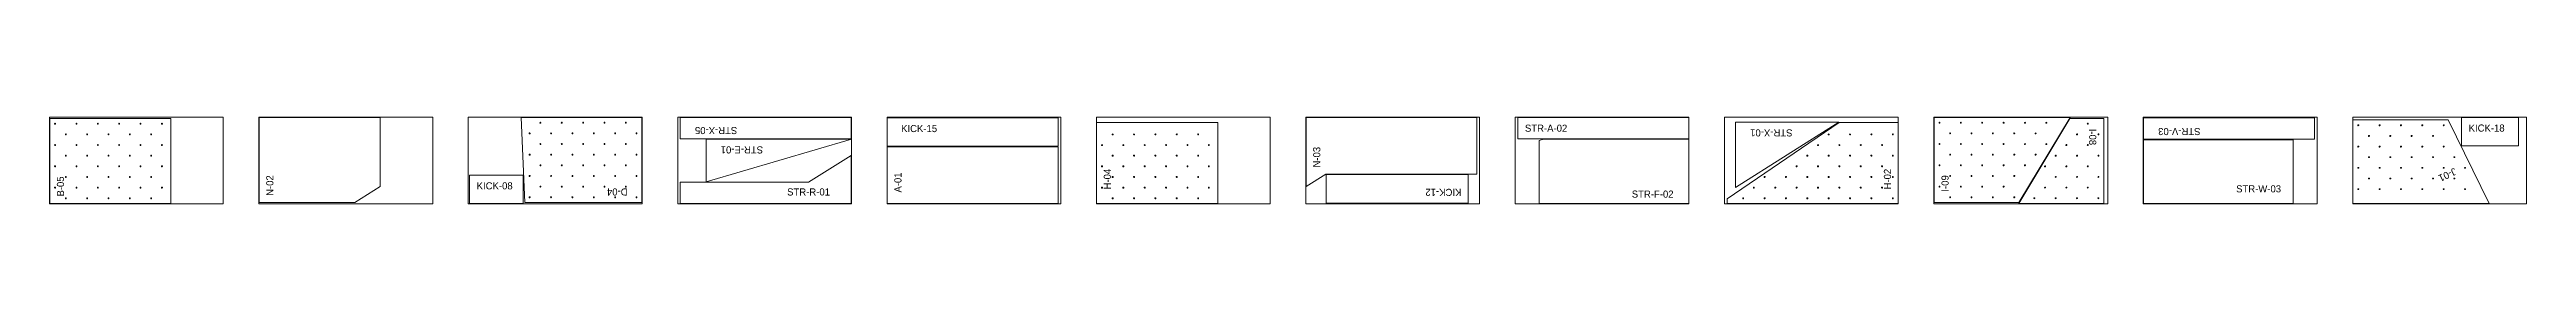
# Model space of a CAD drawing. Extents: x 0 to 287620, y 0 to 1220.
# Drawn here: x 144060 to 178840, y 0 to 1220 of the extents above; entities that cross this region are included whole.
import ezdxf

# ---------------------------------------------------------------- set-up
doc = ezdxf.new("R2010")
doc.units = 0
doc.header["$MEASUREMENT"] = 0
for name, color, linetype, lineweight in [('CUSTOM', 7, 'CONTINUOUS', 0), ('drilling', 7, 'CONTINUOUS', 0), ('FINAL', 7, 'CONTINUOUS', 0)]:
    doc.layers.add(name, color=color, linetype=linetype, lineweight=lineweight)

msp = doc.modelspace()

# ---------------------------------------------------------------- linework, layer by layer
at = {"layer": 'CUSTOM', "lineweight": 0}
for points in [[(144060, 0), (146500, 0), (146500, 1220), (144060, 1220)], [(147000, 0), (149440, 0), (149440, 1220), (147000, 1220)], [(149940, 0), (152380, 0), (152380, 1220), (149940, 1220)], [(152880, 0), (155320, 0), (155320, 1220), (152880, 1220)], [(155820, 0), (158260, 0), (158260, 1220), (155820, 1220)], [(158760, 0), (161200, 0), (161200, 1220), (158760, 1220)], [(161700, 0), (164140, 0), (164140, 1220), (161700, 1220)], [(164640, 0), (167080, 0), (167080, 1220), (164640, 1220)], [(167580, 0), (170020, 0), (170020, 1220), (167580, 1220)], [(170520, 0), (172960, 0), (172960, 1220), (170520, 1220)], [(173460, 0), (175900, 0), (175900, 1220), (173460, 1220)], [(176400, 0), (178840, 0), (178840, 1220), (176400, 1220)]]:
    msp.add_lwpolyline(points, close=True, dxfattribs=at)
at = {"layer": 'drilling', "lineweight": 0}
for points in [[(144138, 1134), (144134, 1133), (144132, 1131), (144132, 1127), (144133, 1124), (144136, 1122), (144140, 1122), (144143, 1124), (144144, 1127), (144144, 1131), (144142, 1133)], [(144438, 1134), (144434, 1133), (144432, 1131), (144432, 1127), (144433, 1124), (144436, 1122), (144440, 1122), (144443, 1124), (144444, 1127), (144444, 1131), (144442, 1133)], [(144738, 1134), (144734, 1133), (144732, 1131), (144732, 1127), (144733, 1124), (144736, 1122), (144740, 1122), (144743, 1124), (144744, 1127), (144744, 1131), (144742, 1133)], [(145038, 1134), (145034, 1133), (145032, 1131), (145032, 1127), (145033, 1124), (145036, 1122), (145040, 1122), (145043, 1124), (145044, 1127), (145044, 1131), (145042, 1133)], [(145338, 1134), (145334, 1133), (145332, 1131), (145332, 1127), (145333, 1124), (145336, 1122), (145340, 1122), (145343, 1124), (145344, 1127), (145344, 1131), (145342, 1133)], [(145638, 1134), (145634, 1133), (145632, 1131), (145632, 1127), (145633, 1124), (145636, 1122), (145640, 1122), (145643, 1124), (145644, 1127), (145644, 1131), (145642, 1133)], [(150946, 1142), (150947, 1138), (150949, 1136), (150953, 1136), (150956, 1137), (150958, 1140), (150958, 1144), (150956, 1147), (150953, 1148), (150949, 1148), (150947, 1146)], [(151246, 1142), (151247, 1138), (151249, 1136), (151253, 1136), (151256, 1137), (151258, 1140), (151258, 1144), (151256, 1147), (151253, 1148), (151249, 1148), (151247, 1146)], [(151546, 1142), (151547, 1138), (151549, 1136), (151553, 1136), (151556, 1137), (151558, 1140), (151558, 1144), (151556, 1147), (151553, 1148), (151549, 1148), (151547, 1146)], [(151846, 1142), (151847, 1138), (151849, 1136), (151853, 1136), (151856, 1137), (151858, 1140), (151858, 1144), (151856, 1147), (151853, 1148), (151849, 1148), (151847, 1146)], [(152146, 1142), (152147, 1138), (152149, 1136), (152153, 1136), (152156, 1137), (152158, 1140), (152158, 1144), (152156, 1147), (152153, 1148), (152149, 1148), (152147, 1146)], [(170598, 1148), (170594, 1147), (170592, 1145), (170592, 1141), (170593, 1138), (170596, 1136), (170600, 1136), (170603, 1138), (170604, 1141), (170604, 1145), (170602, 1147)], [(170898, 1148), (170894, 1147), (170892, 1145), (170892, 1141), (170893, 1138), (170896, 1136), (170900, 1136), (170903, 1138), (170904, 1141), (170904, 1145), (170902, 1147)], [(171198, 1148), (171194, 1147), (171192, 1145), (171192, 1141), (171193, 1138), (171196, 1136), (171200, 1136), (171203, 1138), (171204, 1141), (171204, 1145), (171202, 1147)], [(171498, 1148), (171494, 1147), (171492, 1145), (171492, 1141), (171493, 1138), (171496, 1136), (171500, 1136), (171503, 1138), (171504, 1141), (171504, 1145), (171502, 1147)], [(171798, 1148), (171794, 1147), (171792, 1145), (171792, 1141), (171793, 1138), (171796, 1136), (171800, 1136), (171803, 1138), (171804, 1141), (171804, 1145), (171802, 1147)], [(172098, 1148), (172094, 1147), (172092, 1145), (172092, 1141), (172093, 1138), (172096, 1136), (172100, 1136), (172103, 1138), (172104, 1141), (172104, 1145), (172102, 1147)], [(172680, 1122), (172683, 1123), (172686, 1125), (172686, 1129), (172685, 1132), (172682, 1134), (172678, 1134), (172675, 1132), (172673, 1129), (172674, 1125), (172676, 1123)], [(176472, 1106), (176473, 1103), (176475, 1100), (176479, 1100), (176482, 1101), (176484, 1104), (176484, 1108), (176482, 1111), (176479, 1113), (176475, 1112), (176473, 1110)], [(176772, 1106), (176773, 1103), (176775, 1100), (176779, 1100), (176782, 1101), (176784, 1104), (176784, 1108), (176782, 1111), (176779, 1113), (176775, 1112), (176773, 1110)], [(177072, 1106), (177073, 1103), (177075, 1100), (177079, 1100), (177082, 1101), (177084, 1104), (177084, 1108), (177082, 1111), (177079, 1113), (177075, 1112), (177073, 1110)], [(177372, 1106), (177373, 1103), (177375, 1100), (177379, 1100), (177382, 1101), (177384, 1104), (177384, 1108), (177382, 1111), (177379, 1113), (177375, 1112), (177373, 1110)], [(177672, 1106), (177673, 1103), (177675, 1100), (177679, 1100), (177682, 1101), (177684, 1104), (177684, 1108), (177682, 1111), (177679, 1113), (177675, 1112), (177673, 1110)], [(144138, 834), (144134, 833), (144132, 831), (144132, 827), (144133, 824), (144136, 822), (144140, 822), (144143, 824), (144144, 827), (144144, 831), (144142, 833)], [(144288, 984), (144284, 983), (144282, 981), (144282, 977), (144283, 974), (144286, 972), (144290, 972), (144293, 974), (144294, 977), (144294, 981), (144292, 983)], [(144438, 834), (144434, 833), (144432, 831), (144432, 827), (144433, 824), (144436, 822), (144440, 822), (144443, 824), (144444, 827), (144444, 831), (144442, 833)], [(144588, 984), (144584, 983), (144582, 981), (144582, 977), (144583, 974), (144586, 972), (144590, 972), (144593, 974), (144594, 977), (144594, 981), (144592, 983)], [(144738, 834), (144734, 833), (144732, 831), (144732, 827), (144733, 824), (144736, 822), (144740, 822), (144743, 824), (144744, 827), (144744, 831), (144742, 833)], [(144888, 984), (144884, 983), (144882, 981), (144882, 977), (144883, 974), (144886, 972), (144890, 972), (144893, 974), (144894, 977), (144894, 981), (144892, 983)], [(145038, 834), (145034, 833), (145032, 831), (145032, 827), (145033, 824), (145036, 822), (145040, 822), (145043, 824), (145044, 827), (145044, 831), (145042, 833)], [(145188, 984), (145184, 983), (145182, 981), (145182, 977), (145183, 974), (145186, 972), (145190, 972), (145193, 974), (145194, 977), (145194, 981), (145192, 983)], [(145338, 834), (145334, 833), (145332, 831), (145332, 827), (145333, 824), (145336, 822), (145340, 822), (145343, 824), (145344, 827), (145344, 831), (145342, 833)], [(145488, 984), (145484, 983), (145482, 981), (145482, 977), (145483, 974), (145486, 972), (145490, 972), (145493, 974), (145494, 977), (145494, 981), (145492, 983)], [(145638, 834), (145634, 833), (145632, 831), (145632, 827), (145633, 824), (145636, 822), (145640, 822), (145643, 824), (145644, 827), (145644, 831), (145642, 833)], [(150796, 992), (150797, 988), (150799, 986), (150803, 986), (150806, 987), (150808, 990), (150808, 994), (150806, 997), (150803, 998), (150799, 998), (150797, 996)], [(150796, 692), (150797, 688), (150799, 686), (150803, 686), (150806, 687), (150808, 690), (150808, 694), (150806, 697), (150803, 698), (150799, 698), (150797, 696)], [(150946, 842), (150947, 838), (150949, 836), (150953, 836), (150956, 837), (150958, 840), (150958, 844), (150956, 847), (150953, 848), (150949, 848), (150947, 846)], [(151096, 992), (151097, 988), (151099, 986), (151103, 986), (151106, 987), (151108, 990), (151108, 994), (151106, 997), (151103, 998), (151099, 998), (151097, 996)], [(151096, 692), (151097, 688), (151099, 686), (151103, 686), (151106, 687), (151108, 690), (151108, 694), (151106, 697), (151103, 698), (151099, 698), (151097, 696)], [(151246, 842), (151247, 838), (151249, 836), (151253, 836), (151256, 837), (151258, 840), (151258, 844), (151256, 847), (151253, 848), (151249, 848), (151247, 846)], [(151396, 992), (151397, 988), (151399, 986), (151403, 986), (151406, 987), (151408, 990), (151408, 994), (151406, 997), (151403, 998), (151399, 998), (151397, 996)], [(151396, 692), (151397, 688), (151399, 686), (151403, 686), (151406, 687), (151408, 690), (151408, 694), (151406, 697), (151403, 698), (151399, 698), (151397, 696)], [(151546, 842), (151547, 838), (151549, 836), (151553, 836), (151556, 837), (151558, 840), (151558, 844), (151556, 847), (151553, 848), (151549, 848), (151547, 846)], [(151696, 992), (151697, 988), (151699, 986), (151703, 986), (151706, 987), (151708, 990), (151708, 994), (151706, 997), (151703, 998), (151699, 998), (151697, 996)], [(151696, 692), (151697, 688), (151699, 686), (151703, 686), (151706, 687), (151708, 690), (151708, 694), (151706, 697), (151703, 698), (151699, 698), (151697, 696)], [(151846, 842), (151847, 838), (151849, 836), (151853, 836), (151856, 837), (151858, 840), (151858, 844), (151856, 847), (151853, 848), (151849, 848), (151847, 846)], [(151996, 992), (151997, 988), (151999, 986), (152003, 986), (152006, 987), (152008, 990), (152008, 994), (152006, 997), (152003, 998), (151999, 998), (151997, 996)], [(151996, 692), (151997, 688), (151999, 686), (152003, 686), (152006, 687), (152008, 690), (152008, 694), (152006, 697), (152003, 698), (151999, 698), (151997, 696)], [(152146, 842), (152147, 838), (152149, 836), (152153, 836), (152156, 837), (152158, 840), (152158, 844), (152156, 847), (152153, 848), (152149, 848), (152147, 846)], [(152296, 992), (152297, 988), (152299, 986), (152303, 986), (152306, 987), (152308, 990), (152308, 994), (152306, 997), (152303, 998), (152299, 998), (152297, 996)], [(152296, 692), (152297, 688), (152299, 686), (152303, 686), (152306, 687), (152308, 690), (152308, 694), (152306, 697), (152303, 698), (152299, 698), (152297, 696)], [(158838, 834), (158834, 833), (158832, 831), (158832, 827), (158833, 824), (158836, 822), (158840, 822), (158843, 824), (158844, 827), (158844, 831), (158842, 833)], [(158988, 984), (158984, 983), (158982, 981), (158982, 977), (158983, 974), (158986, 972), (158990, 972), (158993, 974), (158994, 977), (158994, 981), (158992, 983)], [(159138, 834), (159134, 833), (159132, 831), (159132, 827), (159133, 824), (159136, 822), (159140, 822), (159143, 824), (159144, 827), (159144, 831), (159142, 833)], [(159288, 984), (159284, 983), (159282, 981), (159282, 977), (159283, 974), (159286, 972), (159290, 972), (159293, 974), (159294, 977), (159294, 981), (159292, 983)], [(159438, 834), (159434, 833), (159432, 831), (159432, 827), (159433, 824), (159436, 822), (159440, 822), (159443, 824), (159444, 827), (159444, 831), (159442, 833)], [(159588, 984), (159584, 983), (159582, 981), (159582, 977), (159583, 974), (159586, 972), (159590, 972), (159593, 974), (159594, 977), (159594, 981), (159592, 983)], [(159738, 834), (159734, 833), (159732, 831), (159732, 827), (159733, 824), (159736, 822), (159740, 822), (159743, 824), (159744, 827), (159744, 831), (159742, 833)], [(159888, 984), (159884, 983), (159882, 981), (159882, 977), (159883, 974), (159886, 972), (159890, 972), (159893, 974), (159894, 977), (159894, 981), (159892, 983)], [(160038, 834), (160034, 833), (160032, 831), (160032, 827), (160033, 824), (160036, 822), (160040, 822), (160043, 824), (160044, 827), (160044, 831), (160042, 833)], [(160188, 984), (160184, 983), (160182, 981), (160182, 977), (160183, 974), (160186, 972), (160190, 972), (160193, 974), (160194, 977), (160194, 981), (160192, 983)], [(160338, 834), (160334, 833), (160332, 831), (160332, 827), (160333, 824), (160336, 822), (160340, 822), (160343, 824), (160344, 827), (160344, 831), (160342, 833)], [(168892, 834), (168888, 833), (168886, 831), (168886, 827), (168887, 824), (168890, 822), (168894, 822), (168897, 824), (168898, 827), (168898, 831), (168896, 833)], [(169042, 984), (169038, 983), (169036, 981), (169036, 977), (169037, 974), (169040, 972), (169044, 972), (169047, 974), (169048, 977), (169048, 981), (169046, 983)], [(169192, 834), (169188, 833), (169186, 831), (169186, 827), (169187, 824), (169190, 822), (169194, 822), (169197, 824), (169198, 827), (169198, 831), (169196, 833)], [(169342, 984), (169338, 983), (169336, 981), (169336, 977), (169337, 974), (169340, 972), (169344, 972), (169347, 974), (169348, 977), (169348, 981), (169346, 983)], [(169492, 834), (169488, 833), (169486, 831), (169486, 827), (169487, 824), (169490, 822), (169494, 822), (169497, 824), (169498, 827), (169498, 831), (169496, 833)], [(169642, 984), (169638, 983), (169636, 981), (169636, 977), (169637, 974), (169640, 972), (169644, 972), (169647, 974), (169648, 977), (169648, 981), (169646, 983)], [(169792, 834), (169788, 833), (169786, 831), (169786, 827), (169787, 824), (169790, 822), (169794, 822), (169797, 824), (169798, 827), (169798, 831), (169796, 833)], [(169942, 984), (169938, 983), (169936, 981), (169936, 977), (169937, 974), (169940, 972), (169944, 972), (169947, 974), (169948, 977), (169948, 981), (169946, 983)], [(170598, 848), (170594, 847), (170592, 845), (170592, 841), (170593, 838), (170596, 836), (170600, 836), (170603, 838), (170604, 841), (170604, 845), (170602, 847)], [(170748, 998), (170744, 997), (170742, 995), (170742, 991), (170743, 988), (170746, 986), (170750, 986), (170753, 988), (170754, 991), (170754, 995), (170752, 997)], [(170748, 698), (170744, 697), (170742, 695), (170742, 691), (170743, 688), (170746, 686), (170750, 686), (170753, 688), (170754, 691), (170754, 695), (170752, 697)], [(170898, 848), (170894, 847), (170892, 845), (170892, 841), (170893, 838), (170896, 836), (170900, 836), (170903, 838), (170904, 841), (170904, 845), (170902, 847)], [(171048, 998), (171044, 997), (171042, 995), (171042, 991), (171043, 988), (171046, 986), (171050, 986), (171053, 988), (171054, 991), (171054, 995), (171052, 997)], [(171048, 698), (171044, 697), (171042, 695), (171042, 691), (171043, 688), (171046, 686), (171050, 686), (171053, 688), (171054, 691), (171054, 695), (171052, 697)], [(171198, 848), (171194, 847), (171192, 845), (171192, 841), (171193, 838), (171196, 836), (171200, 836), (171203, 838), (171204, 841), (171204, 845), (171202, 847)], [(171348, 998), (171344, 997), (171342, 995), (171342, 991), (171343, 988), (171346, 986), (171350, 986), (171353, 988), (171354, 991), (171354, 995), (171352, 997)], [(171348, 698), (171344, 697), (171342, 695), (171342, 691), (171343, 688), (171346, 686), (171350, 686), (171353, 688), (171354, 691), (171354, 695), (171352, 697)], [(171498, 848), (171494, 847), (171492, 845), (171492, 841), (171493, 838), (171496, 836), (171500, 836), (171503, 838), (171504, 841), (171504, 845), (171502, 847)], [(171648, 998), (171644, 997), (171642, 995), (171642, 991), (171643, 988), (171646, 986), (171650, 986), (171653, 988), (171654, 991), (171654, 995), (171652, 997)], [(171648, 698), (171644, 697), (171642, 695), (171642, 691), (171643, 688), (171646, 686), (171650, 686), (171653, 688), (171654, 691), (171654, 695), (171652, 697)], [(171798, 848), (171794, 847), (171792, 845), (171792, 841), (171793, 838), (171796, 836), (171800, 836), (171803, 838), (171804, 841), (171804, 845), (171802, 847)], [(171948, 998), (171944, 997), (171942, 995), (171942, 991), (171943, 988), (171946, 986), (171950, 986), (171953, 988), (171954, 991), (171954, 995), (171952, 997)], [(171948, 698), (171944, 697), (171942, 695), (171942, 691), (171943, 688), (171946, 686), (171950, 686), (171953, 688), (171954, 691), (171954, 695), (171952, 697)], [(172098, 848), (172094, 847), (172092, 845), (172092, 841), (172093, 838), (172096, 836), (172100, 836), (172103, 838), (172104, 841), (172104, 845), (172102, 847)], [(172380, 822), (172383, 823), (172386, 825), (172386, 829), (172385, 832), (172382, 834), (172378, 834), (172375, 832), (172373, 829), (172374, 825), (172376, 823)], [(172530, 972), (172533, 973), (172536, 975), (172536, 979), (172535, 982), (172532, 984), (172528, 984), (172525, 982), (172523, 979), (172524, 975), (172526, 973)], [(172680, 822), (172683, 823), (172686, 825), (172686, 829), (172685, 832), (172682, 834), (172678, 834), (172675, 832), (172673, 829), (172674, 825), (172676, 823)], [(172830, 972), (172833, 973), (172836, 975), (172836, 979), (172835, 982), (172832, 984), (172828, 984), (172825, 982), (172823, 979), (172824, 975), (172826, 973)], [(176472, 806), (176473, 803), (176475, 800), (176479, 800), (176482, 801), (176484, 804), (176484, 808), (176482, 811), (176479, 813), (176475, 812), (176473, 810)], [(176622, 956), (176623, 953), (176625, 950), (176629, 950), (176632, 951), (176634, 954), (176634, 958), (176632, 961), (176629, 963), (176625, 962), (176623, 960)], [(176772, 806), (176773, 803), (176775, 800), (176779, 800), (176782, 801), (176784, 804), (176784, 808), (176782, 811), (176779, 813), (176775, 812), (176773, 810)], [(176922, 956), (176923, 953), (176925, 950), (176929, 950), (176932, 951), (176934, 954), (176934, 958), (176932, 961), (176929, 963), (176925, 962), (176923, 960)], [(177072, 806), (177073, 803), (177075, 800), (177079, 800), (177082, 801), (177084, 804), (177084, 808), (177082, 811), (177079, 813), (177075, 812), (177073, 810)], [(177222, 956), (177223, 953), (177225, 950), (177229, 950), (177232, 951), (177234, 954), (177234, 958), (177232, 961), (177229, 963), (177225, 962), (177223, 960)], [(177372, 806), (177373, 803), (177375, 800), (177379, 800), (177382, 801), (177384, 804), (177384, 808), (177382, 811), (177379, 813), (177375, 812), (177373, 810)], [(177522, 956), (177523, 953), (177525, 950), (177529, 950), (177532, 951), (177534, 954), (177534, 958), (177532, 961), (177529, 963), (177525, 962), (177523, 960)], [(177672, 806), (177673, 803), (177675, 800), (177679, 800), (177682, 801), (177684, 804), (177684, 808), (177682, 811), (177679, 813), (177675, 812), (177673, 810)], [(144138, 534), (144134, 533), (144132, 531), (144132, 527), (144133, 524), (144136, 522), (144140, 522), (144143, 524), (144144, 527), (144144, 531), (144142, 533)], [(144288, 684), (144284, 683), (144282, 681), (144282, 677), (144283, 674), (144286, 672), (144290, 672), (144293, 674), (144294, 677), (144294, 681), (144292, 683)], [(144288, 384), (144284, 383), (144282, 381), (144282, 377), (144283, 374), (144286, 372), (144290, 372), (144293, 374), (144294, 377), (144294, 381), (144292, 383)], [(144438, 534), (144434, 533), (144432, 531), (144432, 527), (144433, 524), (144436, 522), (144440, 522), (144443, 524), (144444, 527), (144444, 531), (144442, 533)], [(144588, 684), (144584, 683), (144582, 681), (144582, 677), (144583, 674), (144586, 672), (144590, 672), (144593, 674), (144594, 677), (144594, 681), (144592, 683)], [(144588, 384), (144584, 383), (144582, 381), (144582, 377), (144583, 374), (144586, 372), (144590, 372), (144593, 374), (144594, 377), (144594, 381), (144592, 383)], [(144738, 534), (144734, 533), (144732, 531), (144732, 527), (144733, 524), (144736, 522), (144740, 522), (144743, 524), (144744, 527), (144744, 531), (144742, 533)], [(144888, 684), (144884, 683), (144882, 681), (144882, 677), (144883, 674), (144886, 672), (144890, 672), (144893, 674), (144894, 677), (144894, 681), (144892, 683)], [(144888, 384), (144884, 383), (144882, 381), (144882, 377), (144883, 374), (144886, 372), (144890, 372), (144893, 374), (144894, 377), (144894, 381), (144892, 383)], [(145038, 534), (145034, 533), (145032, 531), (145032, 527), (145033, 524), (145036, 522), (145040, 522), (145043, 524), (145044, 527), (145044, 531), (145042, 533)], [(145188, 684), (145184, 683), (145182, 681), (145182, 677), (145183, 674), (145186, 672), (145190, 672), (145193, 674), (145194, 677), (145194, 681), (145192, 683)], [(145188, 384), (145184, 383), (145182, 381), (145182, 377), (145183, 374), (145186, 372), (145190, 372), (145193, 374), (145194, 377), (145194, 381), (145192, 383)], [(145338, 534), (145334, 533), (145332, 531), (145332, 527), (145333, 524), (145336, 522), (145340, 522), (145343, 524), (145344, 527), (145344, 531), (145342, 533)], [(145488, 684), (145484, 683), (145482, 681), (145482, 677), (145483, 674), (145486, 672), (145490, 672), (145493, 674), (145494, 677), (145494, 681), (145492, 683)], [(145488, 384), (145484, 383), (145482, 381), (145482, 377), (145483, 374), (145486, 372), (145490, 372), (145493, 374), (145494, 377), (145494, 381), (145492, 383)], [(145638, 534), (145634, 533), (145632, 531), (145632, 527), (145633, 524), (145636, 522), (145640, 522), (145643, 524), (145644, 527), (145644, 531), (145642, 533)], [(150796, 392), (150797, 388), (150799, 386), (150803, 386), (150806, 387), (150808, 390), (150808, 394), (150806, 397), (150803, 398), (150799, 398), (150797, 396)], [(150946, 542), (150947, 538), (150949, 536), (150953, 536), (150956, 537), (150958, 540), (150958, 544), (150956, 547), (150953, 548), (150949, 548), (150947, 546)], [(151096, 392), (151097, 388), (151099, 386), (151103, 386), (151106, 387), (151108, 390), (151108, 394), (151106, 397), (151103, 398), (151099, 398), (151097, 396)], [(151246, 542), (151247, 538), (151249, 536), (151253, 536), (151256, 537), (151258, 540), (151258, 544), (151256, 547), (151253, 548), (151249, 548), (151247, 546)], [(151396, 392), (151397, 388), (151399, 386), (151403, 386), (151406, 387), (151408, 390), (151408, 394), (151406, 397), (151403, 398), (151399, 398), (151397, 396)], [(151546, 542), (151547, 538), (151549, 536), (151553, 536), (151556, 537), (151558, 540), (151558, 544), (151556, 547), (151553, 548), (151549, 548), (151547, 546)], [(151696, 392), (151697, 388), (151699, 386), (151703, 386), (151706, 387), (151708, 390), (151708, 394), (151706, 397), (151703, 398), (151699, 398), (151697, 396)], [(151846, 542), (151847, 538), (151849, 536), (151853, 536), (151856, 537), (151858, 540), (151858, 544), (151856, 547), (151853, 548), (151849, 548), (151847, 546)], [(151996, 392), (151997, 388), (151999, 386), (152003, 386), (152006, 387), (152008, 390), (152008, 394), (152006, 397), (152003, 398), (151999, 398), (151997, 396)], [(152146, 542), (152147, 538), (152149, 536), (152153, 536), (152156, 537), (152158, 540), (152158, 544), (152156, 547), (152153, 548), (152149, 548), (152147, 546)], [(152296, 392), (152297, 388), (152299, 386), (152303, 386), (152306, 387), (152308, 390), (152308, 394), (152306, 397), (152303, 398), (152299, 398), (152297, 396)], [(158838, 534), (158834, 533), (158832, 531), (158832, 527), (158833, 524), (158836, 522), (158840, 522), (158843, 524), (158844, 527), (158844, 531), (158842, 533)], [(158988, 684), (158984, 683), (158982, 681), (158982, 677), (158983, 674), (158986, 672), (158990, 672), (158993, 674), (158994, 677), (158994, 681), (158992, 683)], [(158988, 384), (158984, 383), (158982, 381), (158982, 377), (158983, 374), (158986, 372), (158990, 372), (158993, 374), (158994, 377), (158994, 381), (158992, 383)], [(159138, 534), (159134, 533), (159132, 531), (159132, 527), (159133, 524), (159136, 522), (159140, 522), (159143, 524), (159144, 527), (159144, 531), (159142, 533)], [(159288, 684), (159284, 683), (159282, 681), (159282, 677), (159283, 674), (159286, 672), (159290, 672), (159293, 674), (159294, 677), (159294, 681), (159292, 683)], [(159288, 384), (159284, 383), (159282, 381), (159282, 377), (159283, 374), (159286, 372), (159290, 372), (159293, 374), (159294, 377), (159294, 381), (159292, 383)], [(159438, 534), (159434, 533), (159432, 531), (159432, 527), (159433, 524), (159436, 522), (159440, 522), (159443, 524), (159444, 527), (159444, 531), (159442, 533)], [(159588, 684), (159584, 683), (159582, 681), (159582, 677), (159583, 674), (159586, 672), (159590, 672), (159593, 674), (159594, 677), (159594, 681), (159592, 683)], [(159588, 384), (159584, 383), (159582, 381), (159582, 377), (159583, 374), (159586, 372), (159590, 372), (159593, 374), (159594, 377), (159594, 381), (159592, 383)], [(159738, 534), (159734, 533), (159732, 531), (159732, 527), (159733, 524), (159736, 522), (159740, 522), (159743, 524), (159744, 527), (159744, 531), (159742, 533)], [(159888, 684), (159884, 683), (159882, 681), (159882, 677), (159883, 674), (159886, 672), (159890, 672), (159893, 674), (159894, 677), (159894, 681), (159892, 683)], [(159888, 384), (159884, 383), (159882, 381), (159882, 377), (159883, 374), (159886, 372), (159890, 372), (159893, 374), (159894, 377), (159894, 381), (159892, 383)], [(160038, 534), (160034, 533), (160032, 531), (160032, 527), (160033, 524), (160036, 522), (160040, 522), (160043, 524), (160044, 527), (160044, 531), (160042, 533)], [(160188, 684), (160184, 683), (160182, 681), (160182, 677), (160183, 674), (160186, 672), (160190, 672), (160193, 674), (160194, 677), (160194, 681), (160192, 683)], [(160188, 384), (160184, 383), (160182, 381), (160182, 377), (160183, 374), (160186, 372), (160190, 372), (160193, 374), (160194, 377), (160194, 381), (160192, 383)], [(160338, 534), (160334, 533), (160332, 531), (160332, 527), (160333, 524), (160336, 522), (160340, 522), (160343, 524), (160344, 527), (160344, 531), (160342, 533)], [(168142, 384), (168138, 383), (168136, 381), (168136, 377), (168137, 374), (168140, 372), (168144, 372), (168147, 374), (168148, 377), (168148, 381), (168146, 383)], [(168442, 384), (168438, 383), (168436, 381), (168436, 377), (168437, 374), (168440, 372), (168444, 372), (168447, 374), (168448, 377), (168448, 381), (168446, 383)], [(168592, 534), (168588, 533), (168586, 531), (168586, 527), (168587, 524), (168590, 522), (168594, 522), (168597, 524), (168598, 527), (168598, 531), (168596, 533)], [(168742, 684), (168738, 683), (168736, 681), (168736, 677), (168737, 674), (168740, 672), (168744, 672), (168747, 674), (168748, 677), (168748, 681), (168746, 683)], [(168742, 384), (168738, 383), (168736, 381), (168736, 377), (168737, 374), (168740, 372), (168744, 372), (168747, 374), (168748, 377), (168748, 381), (168746, 383)], [(168892, 534), (168888, 533), (168886, 531), (168886, 527), (168887, 524), (168890, 522), (168894, 522), (168897, 524), (168898, 527), (168898, 531), (168896, 533)], [(169042, 684), (169038, 683), (169036, 681), (169036, 677), (169037, 674), (169040, 672), (169044, 672), (169047, 674), (169048, 677), (169048, 681), (169046, 683)], [(169042, 384), (169038, 383), (169036, 381), (169036, 377), (169037, 374), (169040, 372), (169044, 372), (169047, 374), (169048, 377), (169048, 381), (169046, 383)], [(169192, 534), (169188, 533), (169186, 531), (169186, 527), (169187, 524), (169190, 522), (169194, 522), (169197, 524), (169198, 527), (169198, 531), (169196, 533)], [(169342, 684), (169338, 683), (169336, 681), (169336, 677), (169337, 674), (169340, 672), (169344, 672), (169347, 674), (169348, 677), (169348, 681), (169346, 683)], [(169342, 384), (169338, 383), (169336, 381), (169336, 377), (169337, 374), (169340, 372), (169344, 372), (169347, 374), (169348, 377), (169348, 381), (169346, 383)], [(169492, 534), (169488, 533), (169486, 531), (169486, 527), (169487, 524), (169490, 522), (169494, 522), (169497, 524), (169498, 527), (169498, 531), (169496, 533)], [(169642, 684), (169638, 683), (169636, 681), (169636, 677), (169637, 674), (169640, 672), (169644, 672), (169647, 674), (169648, 677), (169648, 681), (169646, 683)], [(169642, 384), (169638, 383), (169636, 381), (169636, 377), (169637, 374), (169640, 372), (169644, 372), (169647, 374), (169648, 377), (169648, 381), (169646, 383)], [(169792, 534), (169788, 533), (169786, 531), (169786, 527), (169787, 524), (169790, 522), (169794, 522), (169797, 524), (169798, 527), (169798, 531), (169796, 533)], [(169942, 684), (169938, 683), (169936, 681), (169936, 677), (169937, 674), (169940, 672), (169944, 672), (169947, 674), (169948, 677), (169948, 681), (169946, 683)], [(169942, 384), (169938, 383), (169936, 381), (169936, 377), (169937, 374), (169940, 372), (169944, 372), (169947, 374), (169948, 377), (169948, 381), (169946, 383)], [(170598, 548), (170594, 547), (170592, 545), (170592, 541), (170593, 538), (170596, 536), (170600, 536), (170603, 538), (170604, 541), (170604, 545), (170602, 547)], [(170748, 398), (170744, 397), (170742, 395), (170742, 391), (170743, 388), (170746, 386), (170750, 386), (170753, 388), (170754, 391), (170754, 395), (170752, 397)], [(170898, 548), (170894, 547), (170892, 545), (170892, 541), (170893, 538), (170896, 536), (170900, 536), (170903, 538), (170904, 541), (170904, 545), (170902, 547)], [(171048, 398), (171044, 397), (171042, 395), (171042, 391), (171043, 388), (171046, 386), (171050, 386), (171053, 388), (171054, 391), (171054, 395), (171052, 397)], [(171198, 548), (171194, 547), (171192, 545), (171192, 541), (171193, 538), (171196, 536), (171200, 536), (171203, 538), (171204, 541), (171204, 545), (171202, 547)], [(171348, 398), (171344, 397), (171342, 395), (171342, 391), (171343, 388), (171346, 386), (171350, 386), (171353, 388), (171354, 391), (171354, 395), (171352, 397)], [(171498, 548), (171494, 547), (171492, 545), (171492, 541), (171493, 538), (171496, 536), (171500, 536), (171503, 538), (171504, 541), (171504, 545), (171502, 547)], [(171648, 398), (171644, 397), (171642, 395), (171642, 391), (171643, 388), (171646, 386), (171650, 386), (171653, 388), (171654, 391), (171654, 395), (171652, 397)], [(171798, 548), (171794, 547), (171792, 545), (171792, 541), (171793, 538), (171796, 536), (171800, 536), (171803, 538), (171804, 541), (171804, 545), (171802, 547)], [(172080, 522), (172083, 523), (172086, 525), (172086, 529), (172085, 532), (172082, 534), (172078, 534), (172075, 532), (172073, 529), (172074, 525), (172076, 523)], [(172230, 672), (172233, 673), (172236, 675), (172236, 679), (172235, 682), (172232, 684), (172228, 684), (172225, 682), (172223, 679), (172224, 675), (172226, 673)], [(172230, 372), (172233, 373), (172236, 375), (172236, 379), (172235, 382), (172232, 384), (172228, 384), (172225, 382), (172223, 379), (172224, 375), (172226, 373)], [(172380, 522), (172383, 523), (172386, 525), (172386, 529), (172385, 532), (172382, 534), (172378, 534), (172375, 532), (172373, 529), (172374, 525), (172376, 523)], [(172530, 672), (172533, 673), (172536, 675), (172536, 679), (172535, 682), (172532, 684), (172528, 684), (172525, 682), (172523, 679), (172524, 675), (172526, 673)], [(172530, 372), (172533, 373), (172536, 375), (172536, 379), (172535, 382), (172532, 384), (172528, 384), (172525, 382), (172523, 379), (172524, 375), (172526, 373)], [(172680, 522), (172683, 523), (172686, 525), (172686, 529), (172685, 532), (172682, 534), (172678, 534), (172675, 532), (172673, 529), (172674, 525), (172676, 523)], [(172830, 672), (172833, 673), (172836, 675), (172836, 679), (172835, 682), (172832, 684), (172828, 684), (172825, 682), (172823, 679), (172824, 675), (172826, 673)], [(172830, 372), (172833, 373), (172836, 375), (172836, 379), (172835, 382), (172832, 384), (172828, 384), (172825, 382), (172823, 379), (172824, 375), (172826, 373)], [(176472, 506), (176473, 503), (176475, 500), (176479, 500), (176482, 501), (176484, 504), (176484, 508), (176482, 511), (176479, 513), (176475, 512), (176473, 510)], [(176622, 656), (176623, 653), (176625, 650), (176629, 650), (176632, 651), (176634, 654), (176634, 658), (176632, 661), (176629, 663), (176625, 662), (176623, 660)], [(176622, 356), (176623, 353), (176625, 350), (176629, 350), (176632, 351), (176634, 354), (176634, 358), (176632, 361), (176629, 363), (176625, 362), (176623, 360)], [(176772, 506), (176773, 503), (176775, 500), (176779, 500), (176782, 501), (176784, 504), (176784, 508), (176782, 511), (176779, 513), (176775, 512), (176773, 510)], [(176922, 656), (176923, 653), (176925, 650), (176929, 650), (176932, 651), (176934, 654), (176934, 658), (176932, 661), (176929, 663), (176925, 662), (176923, 660)], [(176922, 356), (176923, 353), (176925, 350), (176929, 350), (176932, 351), (176934, 354), (176934, 358), (176932, 361), (176929, 363), (176925, 362), (176923, 360)], [(177072, 506), (177073, 503), (177075, 500), (177079, 500), (177082, 501), (177084, 504), (177084, 508), (177082, 511), (177079, 513), (177075, 512), (177073, 510)], [(177222, 656), (177223, 653), (177225, 650), (177229, 650), (177232, 651), (177234, 654), (177234, 658), (177232, 661), (177229, 663), (177225, 662), (177223, 660)], [(177222, 356), (177223, 353), (177225, 350), (177229, 350), (177232, 351), (177234, 354), (177234, 358), (177232, 361), (177229, 363), (177225, 362), (177223, 360)], [(177372, 506), (177373, 503), (177375, 500), (177379, 500), (177382, 501), (177384, 504), (177384, 508), (177382, 511), (177379, 513), (177375, 512), (177373, 510)], [(177522, 656), (177523, 653), (177525, 650), (177529, 650), (177532, 651), (177534, 654), (177534, 658), (177532, 661), (177529, 663), (177525, 662), (177523, 660)], [(177522, 356), (177523, 353), (177525, 350), (177529, 350), (177532, 351), (177534, 354), (177534, 358), (177532, 361), (177529, 363), (177525, 362), (177523, 360)], [(177672, 506), (177673, 503), (177675, 500), (177679, 500), (177682, 501), (177684, 504), (177684, 508), (177682, 511), (177679, 513), (177675, 512), (177673, 510)], [(177822, 656), (177823, 653), (177825, 650), (177829, 650), (177832, 651), (177834, 654), (177834, 658), (177832, 661), (177829, 663), (177825, 662), (177823, 660)], [(177822, 356), (177823, 353), (177825, 350), (177829, 350), (177832, 351), (177834, 354), (177834, 358), (177832, 361), (177829, 363), (177825, 362), (177823, 360)], [(177972, 506), (177973, 503), (177975, 500), (177979, 500), (177982, 501), (177984, 504), (177984, 508), (177982, 511), (177979, 513), (177975, 512), (177973, 510)], [(144138, 234), (144134, 233), (144132, 231), (144132, 227), (144133, 224), (144136, 222), (144140, 222), (144143, 224), (144144, 227), (144144, 231), (144142, 233)], [(144288, 84), (144284, 83), (144282, 81), (144282, 77), (144283, 74), (144286, 72), (144290, 72), (144293, 74), (144294, 77), (144294, 81), (144292, 83)], [(144438, 234), (144434, 233), (144432, 231), (144432, 227), (144433, 224), (144436, 222), (144440, 222), (144443, 224), (144444, 227), (144444, 231), (144442, 233)], [(144588, 84), (144584, 83), (144582, 81), (144582, 77), (144583, 74), (144586, 72), (144590, 72), (144593, 74), (144594, 77), (144594, 81), (144592, 83)], [(144738, 234), (144734, 233), (144732, 231), (144732, 227), (144733, 224), (144736, 222), (144740, 222), (144743, 224), (144744, 227), (144744, 231), (144742, 233)], [(144888, 84), (144884, 83), (144882, 81), (144882, 77), (144883, 74), (144886, 72), (144890, 72), (144893, 74), (144894, 77), (144894, 81), (144892, 83)], [(145038, 234), (145034, 233), (145032, 231), (145032, 227), (145033, 224), (145036, 222), (145040, 222), (145043, 224), (145044, 227), (145044, 231), (145042, 233)], [(145188, 84), (145184, 83), (145182, 81), (145182, 77), (145183, 74), (145186, 72), (145190, 72), (145193, 74), (145194, 77), (145194, 81), (145192, 83)], [(145338, 234), (145334, 233), (145332, 231), (145332, 227), (145333, 224), (145336, 222), (145340, 222), (145343, 224), (145344, 227), (145344, 231), (145342, 233)], [(145488, 84), (145484, 83), (145482, 81), (145482, 77), (145483, 74), (145486, 72), (145490, 72), (145493, 74), (145494, 77), (145494, 81), (145492, 83)], [(145638, 234), (145634, 233), (145632, 231), (145632, 227), (145633, 224), (145636, 222), (145640, 222), (145643, 224), (145644, 227), (145644, 231), (145642, 233)], [(150796, 92), (150797, 88), (150799, 86), (150803, 86), (150806, 87), (150808, 90), (150808, 94), (150806, 97), (150803, 98), (150799, 98), (150797, 96)], [(150946, 242), (150947, 238), (150949, 236), (150953, 236), (150956, 237), (150958, 240), (150958, 244), (150956, 247), (150953, 248), (150949, 248), (150947, 246)], [(151096, 92), (151097, 88), (151099, 86), (151103, 86), (151106, 87), (151108, 90), (151108, 94), (151106, 97), (151103, 98), (151099, 98), (151097, 96)], [(151246, 242), (151247, 238), (151249, 236), (151253, 236), (151256, 237), (151258, 240), (151258, 244), (151256, 247), (151253, 248), (151249, 248), (151247, 246)], [(151396, 92), (151397, 88), (151399, 86), (151403, 86), (151406, 87), (151408, 90), (151408, 94), (151406, 97), (151403, 98), (151399, 98), (151397, 96)], [(151546, 242), (151547, 238), (151549, 236), (151553, 236), (151556, 237), (151558, 240), (151558, 244), (151556, 247), (151553, 248), (151549, 248), (151547, 246)], [(151696, 92), (151697, 88), (151699, 86), (151703, 86), (151706, 87), (151708, 90), (151708, 94), (151706, 97), (151703, 98), (151699, 98), (151697, 96)], [(151846, 242), (151847, 238), (151849, 236), (151853, 236), (151856, 237), (151858, 240), (151858, 244), (151856, 247), (151853, 248), (151849, 248), (151847, 246)], [(151996, 92), (151997, 88), (151999, 86), (152003, 86), (152006, 87), (152008, 90), (152008, 94), (152006, 97), (152003, 98), (151999, 98), (151997, 96)], [(152146, 242), (152147, 238), (152149, 236), (152153, 236), (152156, 237), (152158, 240), (152158, 244), (152156, 247), (152153, 248), (152149, 248), (152147, 246)], [(152296, 92), (152297, 88), (152299, 86), (152303, 86), (152306, 87), (152308, 90), (152308, 94), (152306, 97), (152303, 98), (152299, 98), (152297, 96)], [(158838, 234), (158834, 233), (158832, 231), (158832, 227), (158833, 224), (158836, 222), (158840, 222), (158843, 224), (158844, 227), (158844, 231), (158842, 233)], [(158988, 84), (158984, 83), (158982, 81), (158982, 77), (158983, 74), (158986, 72), (158990, 72), (158993, 74), (158994, 77), (158994, 81), (158992, 83)], [(159138, 234), (159134, 233), (159132, 231), (159132, 227), (159133, 224), (159136, 222), (159140, 222), (159143, 224), (159144, 227), (159144, 231), (159142, 233)], [(159288, 84), (159284, 83), (159282, 81), (159282, 77), (159283, 74), (159286, 72), (159290, 72), (159293, 74), (159294, 77), (159294, 81), (159292, 83)], [(159438, 234), (159434, 233), (159432, 231), (159432, 227), (159433, 224), (159436, 222), (159440, 222), (159443, 224), (159444, 227), (159444, 231), (159442, 233)], [(159588, 84), (159584, 83), (159582, 81), (159582, 77), (159583, 74), (159586, 72), (159590, 72), (159593, 74), (159594, 77), (159594, 81), (159592, 83)], [(159738, 234), (159734, 233), (159732, 231), (159732, 227), (159733, 224), (159736, 222), (159740, 222), (159743, 224), (159744, 227), (159744, 231), (159742, 233)], [(159888, 84), (159884, 83), (159882, 81), (159882, 77), (159883, 74), (159886, 72), (159890, 72), (159893, 74), (159894, 77), (159894, 81), (159892, 83)], [(160038, 234), (160034, 233), (160032, 231), (160032, 227), (160033, 224), (160036, 222), (160040, 222), (160043, 224), (160044, 227), (160044, 231), (160042, 233)], [(160188, 84), (160184, 83), (160182, 81), (160182, 77), (160183, 74), (160186, 72), (160190, 72), (160193, 74), (160194, 77), (160194, 81), (160192, 83)], [(160338, 234), (160334, 233), (160332, 231), (160332, 227), (160333, 224), (160336, 222), (160340, 222), (160343, 224), (160344, 227), (160344, 231), (160342, 233)], [(167842, 84), (167838, 83), (167836, 81), (167836, 77), (167837, 74), (167840, 72), (167844, 72), (167847, 74), (167848, 77), (167848, 81), (167846, 83)], [(167992, 234), (167988, 233), (167986, 231), (167986, 227), (167987, 224), (167990, 222), (167994, 222), (167997, 224), (167998, 227), (167998, 231), (167996, 233)], [(168142, 84), (168138, 83), (168136, 81), (168136, 77), (168137, 74), (168140, 72), (168144, 72), (168147, 74), (168148, 77), (168148, 81), (168146, 83)], [(168292, 234), (168288, 233), (168286, 231), (168286, 227), (168287, 224), (168290, 222), (168294, 222), (168297, 224), (168298, 227), (168298, 231), (168296, 233)], [(168442, 84), (168438, 83), (168436, 81), (168436, 77), (168437, 74), (168440, 72), (168444, 72), (168447, 74), (168448, 77), (168448, 81), (168446, 83)], [(168592, 234), (168588, 233), (168586, 231), (168586, 227), (168587, 224), (168590, 222), (168594, 222), (168597, 224), (168598, 227), (168598, 231), (168596, 233)], [(168742, 84), (168738, 83), (168736, 81), (168736, 77), (168737, 74), (168740, 72), (168744, 72), (168747, 74), (168748, 77), (168748, 81), (168746, 83)], [(168892, 234), (168888, 233), (168886, 231), (168886, 227), (168887, 224), (168890, 222), (168894, 222), (168897, 224), (168898, 227), (168898, 231), (168896, 233)], [(169042, 84), (169038, 83), (169036, 81), (169036, 77), (169037, 74), (169040, 72), (169044, 72), (169047, 74), (169048, 77), (169048, 81), (169046, 83)], [(169192, 234), (169188, 233), (169186, 231), (169186, 227), (169187, 224), (169190, 222), (169194, 222), (169197, 224), (169198, 227), (169198, 231), (169196, 233)], [(169342, 84), (169338, 83), (169336, 81), (169336, 77), (169337, 74), (169340, 72), (169344, 72), (169347, 74), (169348, 77), (169348, 81), (169346, 83)], [(169492, 234), (169488, 233), (169486, 231), (169486, 227), (169487, 224), (169490, 222), (169494, 222), (169497, 224), (169498, 227), (169498, 231), (169496, 233)], [(169642, 84), (169638, 83), (169636, 81), (169636, 77), (169637, 74), (169640, 72), (169644, 72), (169647, 74), (169648, 77), (169648, 81), (169646, 83)], [(169792, 234), (169788, 233), (169786, 231), (169786, 227), (169787, 224), (169790, 222), (169794, 222), (169797, 224), (169798, 227), (169798, 231), (169796, 233)], [(169942, 84), (169938, 83), (169936, 81), (169936, 77), (169937, 74), (169940, 72), (169944, 72), (169947, 74), (169948, 77), (169948, 81), (169946, 83)], [(170598, 248), (170594, 247), (170592, 245), (170592, 241), (170593, 238), (170596, 236), (170600, 236), (170603, 238), (170604, 241), (170604, 245), (170602, 247)], [(170748, 98), (170744, 97), (170742, 95), (170742, 91), (170743, 88), (170746, 86), (170750, 86), (170753, 88), (170754, 91), (170754, 95), (170752, 97)], [(170898, 248), (170894, 247), (170892, 245), (170892, 241), (170893, 238), (170896, 236), (170900, 236), (170903, 238), (170904, 241), (170904, 245), (170902, 247)], [(171048, 98), (171044, 97), (171042, 95), (171042, 91), (171043, 88), (171046, 86), (171050, 86), (171053, 88), (171054, 91), (171054, 95), (171052, 97)], [(171198, 248), (171194, 247), (171192, 245), (171192, 241), (171193, 238), (171196, 236), (171200, 236), (171203, 238), (171204, 241), (171204, 245), (171202, 247)], [(171348, 98), (171344, 97), (171342, 95), (171342, 91), (171343, 88), (171346, 86), (171350, 86), (171353, 88), (171354, 91), (171354, 95), (171352, 97)], [(171498, 248), (171494, 247), (171492, 245), (171492, 241), (171493, 238), (171496, 236), (171500, 236), (171503, 238), (171504, 241), (171504, 245), (171502, 247)], [(171648, 98), (171644, 97), (171642, 95), (171642, 91), (171643, 88), (171646, 86), (171650, 86), (171653, 88), (171654, 91), (171654, 95), (171652, 97)], [(171930, 72), (171933, 73), (171936, 75), (171936, 79), (171935, 82), (171932, 84), (171928, 84), (171925, 82), (171923, 79), (171924, 75), (171926, 73)], [(172080, 222), (172083, 223), (172086, 225), (172086, 229), (172085, 232), (172082, 234), (172078, 234), (172075, 232), (172073, 229), (172074, 225), (172076, 223)], [(172230, 72), (172233, 73), (172236, 75), (172236, 79), (172235, 82), (172232, 84), (172228, 84), (172225, 82), (172223, 79), (172224, 75), (172226, 73)], [(172380, 222), (172383, 223), (172386, 225), (172386, 229), (172385, 232), (172382, 234), (172378, 234), (172375, 232), (172373, 229), (172374, 225), (172376, 223)], [(172530, 72), (172533, 73), (172536, 75), (172536, 79), (172535, 82), (172532, 84), (172528, 84), (172525, 82), (172523, 79), (172524, 75), (172526, 73)], [(172680, 222), (172683, 223), (172686, 225), (172686, 229), (172685, 232), (172682, 234), (172678, 234), (172675, 232), (172673, 229), (172674, 225), (172676, 223)], [(172830, 72), (172833, 73), (172836, 75), (172836, 79), (172835, 82), (172832, 84), (172828, 84), (172825, 82), (172823, 79), (172824, 75), (172826, 73)], [(176472, 206), (176473, 203), (176475, 200), (176479, 200), (176482, 201), (176484, 204), (176484, 208), (176482, 211), (176479, 213), (176475, 212), (176473, 210)], [(176772, 206), (176773, 203), (176775, 200), (176779, 200), (176782, 201), (176784, 204), (176784, 208), (176782, 211), (176779, 213), (176775, 212), (176773, 210)], [(177072, 206), (177073, 203), (177075, 200), (177079, 200), (177082, 201), (177084, 204), (177084, 208), (177082, 211), (177079, 213), (177075, 212), (177073, 210)], [(177372, 206), (177373, 203), (177375, 200), (177379, 200), (177382, 201), (177384, 204), (177384, 208), (177382, 211), (177379, 213), (177375, 212), (177373, 210)], [(177672, 206), (177673, 203), (177675, 200), (177679, 200), (177682, 201), (177684, 204), (177684, 208), (177682, 211), (177679, 213), (177675, 212), (177673, 210)], [(177972, 206), (177973, 203), (177975, 200), (177979, 200), (177982, 201), (177984, 204), (177984, 208), (177982, 211), (177979, 213), (177975, 212), (177973, 210)]]:
    msp.add_lwpolyline(points, close=True, dxfattribs=at)
at = {"layer": 'Final', "lineweight": 0}
for points in [[(144063, 3), (144063, 1203), (145763, 1203), (145763, 3)], [(148703, 1217), (148703, 242), (148348, 17), (147003, 17), (147003, 1217)], [(150682, 1217), (150735, 17), (152377, 17), (152377, 1217)], [(155823, 810), (158223, 810), (158223, 1210), (155823, 1210)], [(160463, 1144), (160463, 3), (158763, 3), (158763, 1144)], [(161703, 242), (161703, 1217), (164103, 1217), (164103, 417), (161980, 417)], [(167617, 3), (167617, 69), (169187, 1144), (170017, 1144), (170017, 3)], [(170523, 17), (170523, 1217), (172431, 1217), (171714, 17)], [(172905, 1203), (172905, 3), (171713, 3), (172430, 1203)], [(178317, 3), (176403, 3), (176403, 1181), (177741, 1181)], [(177928, 1217), (178728, 1217), (178728, 817), (177928, 817)], [(155823, 3), (155823, 803), (158223, 803), (158223, 3)], [(150711, 3), (149958, 3), (149958, 403), (150711, 403)], [(161984, 10), (163980, 10), (163980, 411), (161984, 411)]]:
    msp.add_lwpolyline(points, close=True, dxfattribs=at)
at = {"layer": 'FINAL', "lineweight": 0}
for points in [[(152917, 916), (152917, 1216), (155317, 1216), (155317, 916)], [(167077, 1215), (167077, 915), (164677, 915), (164677, 1215)], [(167734, 1149), (167734, 230), (169184, 1149)], [(173463, 910), (173463, 1210), (175863, 1210), (175863, 910)], [(153279, 309), (153279, 909), (155319, 909)], [(167077, 3), (167077, 909), (165037, 909), (164977, 891), (164977, 3)], [(175563, 903), (175563, 3), (173463, 3), (173463, 903)], [(152917, 3), (155317, 3), (155317, 682), (154718, 303), (152917, 303)]]:
    msp.add_lwpolyline(points, close=True, dxfattribs=at)

# ---------------------------------------------------------------- texts
for s, p in [('STR-X-05', (153717, 1082)), ('STR-X-01', (168534, 1049)), ('STR-V-03', (174263, 1068)), ('STR-E-01', (154079, 809))]:
    msp.add_text(s, height=100, rotation=180, dxfattribs=at).set_placement(p)
at = {"layer": 'Final', "lineweight": 0}
for s, p in [('KICK-15', (156018, 1010)), ('KICK-18', (178028, 1017)), ('KICK-08', (150058, 203))]:
    msp.add_text(s, height=100, dxfattribs=at).set_placement(p)
at = {"layer": 'FINAL', "lineweight": 0}
for s, p in [('STR-A-02', (164777, 1015)), ('STR-R-01', (154417, 117)), ('STR-F-02', (166277, 87)), ('STR-W-03', (174763, 161))]:
    msp.add_text(s, height=100, dxfattribs=at).set_placement(p)
at = {"layer": 'Final', "lineweight": 0}
for s, rotation, p in [('I-08', 270, (172699, 1057)), ('N-03', 90, (161903, 512)), ('B-05', 90, (144263, 103)), ('N-02', 90, (147203, 112)), ('A-01', 90, (156023, 159)), ('H-04', 90, (158963, 203)), ('H-02', 90, (169917, 203)), ('I-09', 90, (170726, 172)), ('J-01', 206.0241, (177826, 510)), ('D-04', 180, (152177, 217)), ('KICK-12', 180, (163885, 211))]:
    msp.add_text(s, height=100, rotation=rotation, dxfattribs=at).set_placement(p)

doc.saveas('drawing.dxf')
